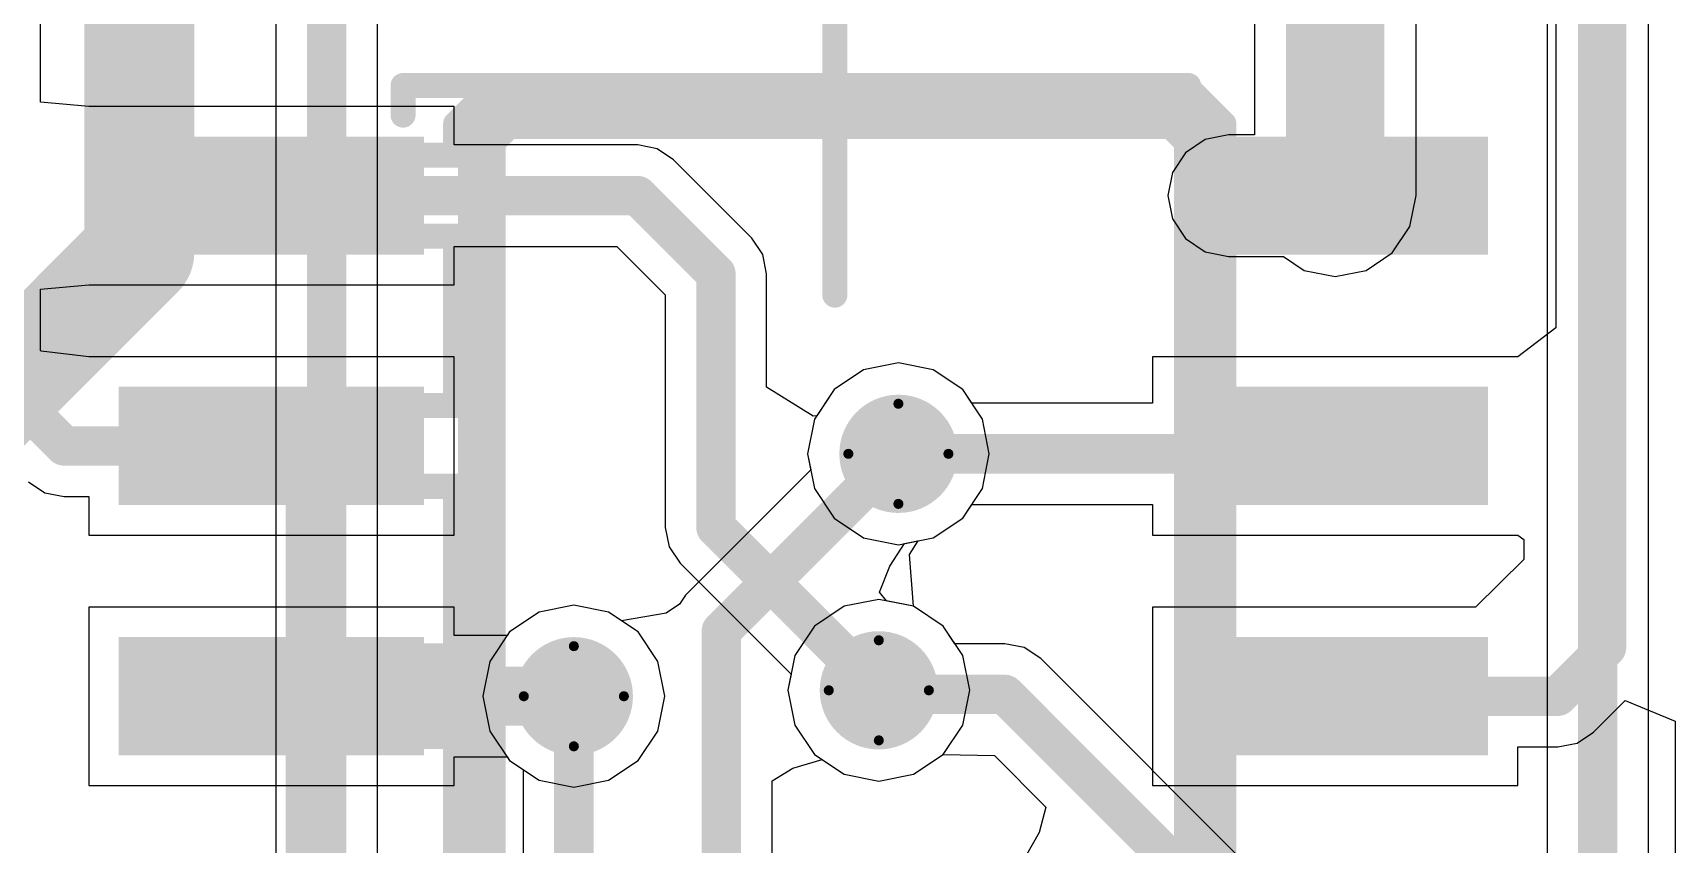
# Model space of a CAD drawing. Header units: millimetres. Extents: x -16 to 330, y -45 to 150.
# Drawn here: x 77.66 to 86, y 38.78 to 42.89 of the extents above; entities that cross this region are included whole.
import ezdxf

# ---------------------------------------------------------------- set-up
doc = ezdxf.new("R2010")
doc.units = ezdxf.units.MM
for name, color, linetype in [('BottomLayer', 5, 'Continuous'), ('BottomSolder', 6, 'Continuous'), ('DrillDrawing', 1, 'Continuous'), ('Mechanical13', 56, 'Continuous'), ('MidLayer1', 16, 'Continuous'), ('MidLayer2', 76, 'Continuous'), ('TopLayer', 1, 'Continuous'), ('TopOverlay', 2, 'Continuous'), ('TopPaste', 8, 'Continuous'), ('TopSolder', 216, 'Continuous'), ('ViaHoleLayer', 16, 'Continuous')]:
    doc.layers.add(name, color=color, linetype=linetype)

# ---------------------------------------------------------------- blocks, each defined once
blk = doc.blocks.new('14_SOIC_70')
at = {"layer": 'TopLayer'}
for points in [[(-3.475, 4.11), (-1.925, 4.11), (-1.925, 3.51), (-3.475, 3.51)], [(1.925, 4.11), (3.475, 4.11), (3.475, 3.51), (1.925, 3.51)], [(-3.475, 2.84), (-1.925, 2.84), (-1.925, 2.24), (-3.475, 2.24)], [(1.925, 2.84), (3.475, 2.84), (3.475, 2.24), (1.925, 2.24)], [(-3.475, 1.57), (-1.925, 1.57), (-1.925, 0.97), (-3.475, 0.97)], [(1.925, 1.57), (3.475, 1.57), (3.475, 0.97), (1.925, 0.97)], [(-3.475, 0.3), (-1.925, 0.3), (-1.925, -0.3), (-3.475, -0.3)], [(1.925, 0.3), (3.475, 0.3), (3.475, -0.3), (1.925, -0.3)], [(-3.475, -0.97), (-1.925, -0.97), (-1.925, -1.57), (-3.475, -1.57)], [(1.925, -0.97), (3.475, -0.97), (3.475, -1.57), (1.925, -1.57)], [(-3.475, -2.24), (-1.925, -2.24), (-1.925, -2.84), (-3.475, -2.84)], [(1.925, -2.24), (3.475, -2.24), (3.475, -2.84), (1.925, -2.84)], [(-3.475, -3.51), (-1.925, -3.51), (-1.925, -4.11), (-3.475, -4.11)], [(1.925, -3.51), (3.475, -3.51), (3.475, -4.11), (1.925, -4.11)]]:
    blk.add_hatch(color=1, dxfattribs=at).paths.add_polyline_path(points)
at = {"layer": 'TopOverlay'}
blk.add_hatch(color=2, dxfattribs=at).paths.add_polyline_path([(-1.8288, 3.6068), (-1.5494, 3.6068), (-1.5494, 4.064), (-1.8288, 4.064)])
at = {"layer": 'TopPaste'}
for points in [[(-3.475, 4.11), (-1.925, 4.11), (-1.925, 3.51), (-3.475, 3.51)], [(1.925, 4.11), (3.475, 4.11), (3.475, 3.51), (1.925, 3.51)], [(-3.475, 2.84), (-1.925, 2.84), (-1.925, 2.24), (-3.475, 2.24)], [(1.925, 2.84), (3.475, 2.84), (3.475, 2.24), (1.925, 2.24)], [(-3.475, 1.57), (-1.925, 1.57), (-1.925, 0.97), (-3.475, 0.97)], [(1.925, 1.57), (3.475, 1.57), (3.475, 0.97), (1.925, 0.97)], [(-3.475, 0.3), (-1.925, 0.3), (-1.925, -0.3), (-3.475, -0.3)], [(1.925, 0.3), (3.475, 0.3), (3.475, -0.3), (1.925, -0.3)], [(-3.475, -0.97), (-1.925, -0.97), (-1.925, -1.57), (-3.475, -1.57)], [(1.925, -0.97), (3.475, -0.97), (3.475, -1.57), (1.925, -1.57)], [(-3.475, -2.24), (-1.925, -2.24), (-1.925, -2.84), (-3.475, -2.84)], [(1.925, -2.24), (3.475, -2.24), (3.475, -2.84), (1.925, -2.84)], [(-3.475, -3.51), (-1.925, -3.51), (-1.925, -4.11), (-3.475, -4.11)], [(1.925, -3.51), (3.475, -3.51), (3.475, -4.11), (1.925, -4.11)]]:
    blk.add_hatch(color=8, dxfattribs=at).paths.add_polyline_path(points)
at = {"layer": 'TopSolder'}
for points in [[(-3.475, 4.11), (-1.925, 4.11), (-1.925, 3.51), (-3.475, 3.51)], [(1.925, 4.11), (3.475, 4.11), (3.475, 3.51), (1.925, 3.51)], [(-3.475, 2.84), (-1.925, 2.84), (-1.925, 2.24), (-3.475, 2.24)], [(1.925, 2.84), (3.475, 2.84), (3.475, 2.24), (1.925, 2.24)], [(-3.475, 1.57), (-1.925, 1.57), (-1.925, 0.97), (-3.475, 0.97)], [(1.925, 1.57), (3.475, 1.57), (3.475, 0.97), (1.925, 0.97)], [(-3.475, 0.3), (-1.925, 0.3), (-1.925, -0.3), (-3.475, -0.3)], [(1.925, 0.3), (3.475, 0.3), (3.475, -0.3), (1.925, -0.3)], [(-3.475, -0.97), (-1.925, -0.97), (-1.925, -1.57), (-3.475, -1.57)], [(1.925, -0.97), (3.475, -0.97), (3.475, -1.57), (1.925, -1.57)], [(-3.475, -2.24), (-1.925, -2.24), (-1.925, -2.84), (-3.475, -2.84)], [(1.925, -2.24), (3.475, -2.24), (3.475, -2.84), (1.925, -2.84)], [(-3.475, -3.51), (-1.925, -3.51), (-1.925, -4.11), (-3.475, -4.11)], [(1.925, -3.51), (3.475, -3.51), (3.475, -4.11), (1.925, -4.11)]]:
    blk.add_hatch(color=216, dxfattribs=at).paths.add_polyline_path(points)
at = {"layer": 'TopOverlay'}
for points, const_width in [([(-1.9558, 4.3688), (-1.9558, 4.2188)], 0.127), ([(2.032, 4.3688), (-1.9558, 4.3688)], 0.127), ([(2.032, 4.3688), (2.032, 4.2188)], 0.127), ([(-3.7846, 3.937), (-3.7846, 3.683)], 0.2), ([(-3.6576, 3.81), (-3.7846, 3.937)], 0.2), ([(-3.6576, 3.81), (-3.7846, 3.683)], 0.2), ([(-1.9558, -4.2188), (-1.9558, -4.3688)], 0.127), ([(2.032, -4.2188), (2.032, -4.3688)], 0.127), ([(2.032, -4.3688), (-1.9558, -4.3688)], 0.127)]:
    blk.add_lwpolyline(points, dxfattribs=dict(at, const_width=const_width))
for points, const_width in [([(-1.9875, 4.3688, 1), (-1.9241, 4.3688, 1)], 0.0635), ([(-1.9875, 4.3688, 1), (-1.9241, 4.3688, 1)], 0.0635), ([(2.0002, 4.3688, 1), (2.0638, 4.3688, 1)], 0.0635), ([(2.0002, 4.3688, 1), (2.0638, 4.3688, 1)], 0.0635), ([(-1.9875, 4.2188, 1), (-1.9241, 4.2188, 1)], 0.0635), ([(2.0002, 4.2188, 1), (2.0638, 4.2188, 1)], 0.0635), ([(-3.8346, 3.937, 1), (-3.7346, 3.937, 1)], 0.1), ([(-3.8346, 3.937, 1), (-3.7346, 3.937, 1)], 0.1), ([(-3.7076, 3.81, 1), (-3.6076, 3.81, 1)], 0.1), ([(-3.7076, 3.81, 1), (-3.6076, 3.81, 1)], 0.1), ([(-3.8346, 3.683, 1), (-3.7346, 3.683, 1)], 0.1), ([(-3.8346, 3.683, 1), (-3.7346, 3.683, 1)], 0.1), ([(-1.9875, -4.2188, 1), (-1.9241, -4.2188, 1)], 0.0635), ([(2.0002, -4.2188, 1), (2.0638, -4.2188, 1)], 0.0635), ([(-1.9875, -4.3688, 1), (-1.9241, -4.3688, 1)], 0.0635), ([(-1.9875, -4.3688, 1), (-1.9241, -4.3688, 1)], 0.0635), ([(2.0002, -4.3688, 1), (2.0638, -4.3688, 1)], 0.0635), ([(2.0002, -4.3688, 1), (2.0638, -4.3688, 1)], 0.0635)]:
    blk.add_lwpolyline(points, format="xyb", close=True, dxfattribs=dict(at, const_width=const_width))

msp = doc.modelspace()

# ---------------------------------------------------------------- hatches: boundary and pattern name
at = {"layer": 'BottomLayer'}
h = msp.add_hatch(color=5, dxfattribs=at)
edge = h.paths.add_edge_path()
edge.add_arc((82.0539, 40.7588), 0.3, 0, 360)
h = msp.add_hatch(color=5, dxfattribs=at)
edge = h.paths.add_edge_path()
edge.add_arc((81.9544, 39.5588), 0.3, 0, 360)
h = msp.add_hatch(color=5, dxfattribs=at)
edge = h.paths.add_edge_path()
edge.add_arc((80.4062, 39.5288), 0.3, 0, 360)
at = {"layer": 'BottomSolder'}
h = msp.add_hatch(color=6, dxfattribs=at)
edge = h.paths.add_edge_path()
edge.add_arc((82.0539, 40.7588), 0.15, 0, 360)
h = msp.add_hatch(color=6, dxfattribs=at)
edge = h.paths.add_edge_path()
edge.add_arc((81.9544, 39.5588), 0.15, 0, 360)
h = msp.add_hatch(color=6, dxfattribs=at)
edge = h.paths.add_edge_path()
edge.add_arc((80.4062, 39.5288), 0.15, 0, 360)
at = {"layer": 'MidLayer1'}
h = msp.add_hatch(color=16, dxfattribs=at)
edge = h.paths.add_edge_path()
edge.add_arc((82.0539, 40.7588), 0.3, 0, 360)
h = msp.add_hatch(color=16, dxfattribs=at)
edge = h.paths.add_edge_path()
edge.add_arc((81.9544, 39.5588), 0.3, 0, 360)
h = msp.add_hatch(color=16, dxfattribs=at)
edge = h.paths.add_edge_path()
edge.add_arc((80.4062, 39.5288), 0.3, 0, 360)
at = {"layer": 'MidLayer2'}
h = msp.add_hatch(color=76, dxfattribs=at)
edge = h.paths.add_edge_path()
edge.add_arc((82.0539, 40.7588), 0.3, 0, 360)
h = msp.add_hatch(color=76, dxfattribs=at)
edge = h.paths.add_edge_path()
edge.add_arc((81.9544, 39.5588), 0.3, 0, 360)
h = msp.add_hatch(color=76, dxfattribs=at)
edge = h.paths.add_edge_path()
edge.add_arc((80.4062, 39.5288), 0.3, 0, 360)
at = {"layer": 'TopLayer'}
h = msp.add_hatch(color=1, dxfattribs=at)
edge = h.paths.add_edge_path()
edge.add_arc((82.0539, 40.7588), 0.3, 0, 360)
h = msp.add_hatch(color=1, dxfattribs=at)
edge = h.paths.add_edge_path()
edge.add_arc((81.9544, 39.5588), 0.3, 0, 360)
h = msp.add_hatch(color=1, dxfattribs=at)
edge = h.paths.add_edge_path()
edge.add_arc((80.4062, 39.5288), 0.3, 0, 360)
at = {"layer": 'TopSolder'}
h = msp.add_hatch(color=216, dxfattribs=at)
edge = h.paths.add_edge_path()
edge.add_arc((82.0539, 40.7588), 0.15, 0, 360)
h = msp.add_hatch(color=216, dxfattribs=at)
edge = h.paths.add_edge_path()
edge.add_arc((81.9544, 39.5588), 0.15, 0, 360)
h = msp.add_hatch(color=216, dxfattribs=at)
edge = h.paths.add_edge_path()
edge.add_arc((80.4062, 39.5288), 0.15, 0, 360)
at = {"layer": 'ViaHoleLayer'}
h = msp.add_hatch(color=16, dxfattribs=at)
edge = h.paths.add_edge_path()
edge.add_arc((82.0539, 40.7588), 0.15, 0, 360)
h = msp.add_hatch(color=16, dxfattribs=at)
edge = h.paths.add_edge_path()
edge.add_arc((81.9544, 39.5588), 0.15, 0, 360)
h = msp.add_hatch(color=16, dxfattribs=at)
edge = h.paths.add_edge_path()
edge.add_arc((80.4062, 39.5288), 0.15, 0, 360)

# ---------------------------------------------------------------- linework, layer by layer
at = {"layer": 'BottomLayer'}
for p, q in [((79.4086, 36.8706), (79.4086, 44.2786)), ((85.8618, 37.361), (85.8618, 43.7388)), ((85.3471, 43.6322), (85.3471, 37.6036)), ((78.8939, 43.5764), (78.8939, 36.9772)), ((82.0539, 41.2201), (81.8774, 41.185)), ((82.2305, 41.185), (82.0539, 41.2201)), ((81.8774, 41.185), (81.7278, 41.085)), ((82.3801, 41.085), (82.2305, 41.185)), ((81.7278, 41.085), (81.6278, 40.9353)), ((82.4801, 40.9353), (82.3801, 41.085)), ((81.6278, 40.9353), (81.5927, 40.7588)), ((82.5152, 40.7588), (82.4801, 40.9353)), ((81.5927, 40.7588), (81.6088, 40.6776)), ((82.4801, 40.5823), (82.5152, 40.7588)), ((81.6088, 40.6776), (80.9729, 40.0418)), ((82.3801, 40.4326), (82.4801, 40.5823)), ((82.2305, 40.3327), (82.3801, 40.4326)), ((82.1094, 40.2482), (82.1542, 40.3175)), ((82.1542, 40.3175), (82.2305, 40.3327)), ((82.131, 39.985), (82.1094, 40.2482)), ((80.9729, 40.0418), (80.9428, 39.9966)), ((80.2297, 39.955), (80.0801, 39.855)), ((80.4062, 39.9901), (80.2297, 39.955)), ((80.5827, 39.955), (80.4062, 39.9901)), ((80.6488, 39.9108), (80.5827, 39.955)), ((80.8747, 39.9508), (80.6488, 39.9108)), ((80.9428, 39.9966), (80.8747, 39.9508)), ((82.2806, 39.885), (82.131, 39.985)), ((80.0801, 39.855), (79.9801, 39.7053)), ((82.3405, 39.7953), (82.2806, 39.885)), ((82.5946, 39.7953), (82.3405, 39.7953)), ((82.693, 39.7757), (82.5946, 39.7953)), ((82.7765, 39.7199), (82.693, 39.7757)), ((79.9801, 39.7053), (79.945, 39.5288)), ((85.005, 37.4914), (82.7765, 39.7199)), ((79.945, 39.5288), (79.9801, 39.3523)), ((79.9801, 39.3523), (80.0801, 39.2026)), ((80.0801, 39.2026), (80.1489, 39.1567)), ((81.5178, 39.1642), (81.6663, 39.2073)), ((81.6663, 39.2073), (81.7779, 39.1327)), ((82.131, 39.1327), (82.2806, 39.2326)), ((82.2806, 39.2326), (82.5413, 39.2273)), ((82.5413, 39.2273), (82.8027, 38.9658)), ((80.1489, 39.1567), (80.1489, 37.0835)), ((81.4123, 39.0987), (81.5178, 39.1642)), ((81.7779, 39.1327), (81.9544, 39.0975)), ((81.9544, 39.0975), (82.131, 39.1327)), ((81.4123, 37.0908), (81.4123, 39.0987)), ((82.8027, 38.9658), (82.7677, 38.8365)), ((82.7677, 38.8365), (82.6971, 38.7123))]:
    msp.add_line(p, q, dxfattribs=at)
at = {"layer": 'BottomLayer', "const_width": 0.2}
for points in [[(79.1512, 36.8706), (79.1512, 44.3851)], [(85.6044, 36.9888), (85.6044, 43.7388)], [(81.1549, 39.8598), (82.0539, 40.7588)], [(81.1549, 37.0908), (81.1549, 39.8598)], [(80.4062, 36.9769), (80.4062, 39.5288)], [(81.9544, 39.5588), (81.9753, 39.5379)], [(81.9753, 39.5379), (82.5946, 39.5379)], [(82.5946, 39.5379), (84.823, 37.3094)]]:
    msp.add_lwpolyline(points, dxfattribs=at)
at = {"layer": 'BottomLayer', "const_width": 0.1}
for points in [[(82.0039, 40.7588, 1), (82.1039, 40.7588, 1)], [(81.1049, 39.8598, 1), (81.2049, 39.8598, 1)], [(81.1049, 39.8598, 1), (81.2049, 39.8598, 1)], [(80.3562, 39.5288, 1), (80.4562, 39.5288, 1)], [(81.9044, 39.5588, 1), (82.0044, 39.5588, 1)], [(81.9253, 39.5379, 1), (82.0253, 39.5379, 1)], [(81.9253, 39.5379, 1), (82.0253, 39.5379, 1)], [(82.5446, 39.5379, 1), (82.6446, 39.5379, 1)], [(82.5446, 39.5379, 1), (82.6446, 39.5379, 1)]]:
    msp.add_lwpolyline(points, format="xyb", close=True, dxfattribs=at)
at = {"layer": 'DrillDrawing', "const_width": 0.0508}
for points in [[(81.7999, 40.7588), (82.0539, 41.0128)], [(82.0539, 41.0128), (82.3079, 40.7588)], [(81.7999, 40.7588), (82.0539, 40.5048)], [(82.0539, 40.5048), (82.3079, 40.7588)], [(80.1522, 39.5288), (80.4062, 39.7828)], [(80.4062, 39.7828), (80.6602, 39.5288)], [(81.7004, 39.5588), (81.9544, 39.8128)], [(81.9544, 39.8128), (82.2084, 39.5588)], [(80.1522, 39.5288), (80.4062, 39.2748)], [(80.4062, 39.2748), (80.6602, 39.5288)], [(81.7004, 39.5588), (81.9544, 39.3048)], [(81.9544, 39.3048), (82.2084, 39.5588)]]:
    msp.add_lwpolyline(points, dxfattribs=at)
at = {"layer": 'DrillDrawing', "const_width": 0.0254}
for points in [[(82.0412, 41.0128, 1), (82.0666, 41.0128, 1)], [(82.0412, 41.0128, 1), (82.0666, 41.0128, 1)], [(81.7872, 40.7588, 1), (81.8126, 40.7588, 1)], [(81.7872, 40.7588, 1), (81.8126, 40.7588, 1)], [(82.2952, 40.7588, 1), (82.3206, 40.7588, 1)], [(82.2952, 40.7588, 1), (82.3206, 40.7588, 1)], [(82.0412, 40.5048, 1), (82.0666, 40.5048, 1)], [(82.0412, 40.5048, 1), (82.0666, 40.5048, 1)], [(80.3935, 39.7828, 1), (80.4189, 39.7828, 1)], [(80.3935, 39.7828, 1), (80.4189, 39.7828, 1)], [(81.9417, 39.8128, 1), (81.9671, 39.8128, 1)], [(81.9417, 39.8128, 1), (81.9671, 39.8128, 1)], [(80.1395, 39.5288, 1), (80.1649, 39.5288, 1)], [(80.1395, 39.5288, 1), (80.1649, 39.5288, 1)], [(80.6475, 39.5288, 1), (80.6729, 39.5288, 1)], [(80.6475, 39.5288, 1), (80.6729, 39.5288, 1)], [(81.6877, 39.5588, 1), (81.7131, 39.5588, 1)], [(81.6877, 39.5588, 1), (81.7131, 39.5588, 1)], [(82.1957, 39.5588, 1), (82.2211, 39.5588, 1)], [(82.1957, 39.5588, 1), (82.2211, 39.5588, 1)], [(80.3935, 39.2748, 1), (80.4189, 39.2748, 1)], [(80.3935, 39.2748, 1), (80.4189, 39.2748, 1)], [(81.9417, 39.3048, 1), (81.9671, 39.3048, 1)], [(81.9417, 39.3048, 1), (81.9671, 39.3048, 1)]]:
    msp.add_lwpolyline(points, format="xyb", close=True, dxfattribs=at)
at = {"layer": 'Mechanical13', "const_width": 0.127}
for points in [[(81.7312, 41.5641), (81.7312, 49.5088)], [(81.7312, 41.5641), (81.7312, 49.5088)], [(79.8062, 42.4338), (79.9812, 42.6088)], [(79.9812, 42.6088), (83.5312, 42.6088)], [(79.9812, 42.6088), (80.0762, 42.419)], [(83.4363, 42.419), (83.5312, 42.6088)], [(83.5312, 42.6088), (83.7062, 42.4338)], [(79.8812, 42.3963), (80.0187, 42.5338)], [(80.0187, 42.5338), (83.4937, 42.5338)], [(83.4937, 42.5338), (83.6312, 42.3963)], [(79.8062, 42.4338), (79.9961, 42.3389)], [(79.8062, 42.2738), (79.8062, 42.4338)], [(79.8812, 34.1213), (79.8812, 42.3963)], [(79.9961, 42.3389), (80.0762, 42.419)], [(80.0762, 42.419), (83.4363, 42.419)], [(83.4363, 42.419), (83.5164, 42.3389)], [(83.5164, 42.3389), (83.7062, 42.4338)], [(83.6312, 34.1213), (83.6312, 42.3963)], [(83.7062, 42.2738), (83.7062, 42.4338)], [(79.9961, 34.1787), (79.9961, 42.3389)], [(83.5164, 34.1787), (83.5164, 42.3389)], [(78.7562, 42.2738), (79.1062, 42.2738)], [(78.7562, 41.8638), (78.7562, 42.2738)], [(79.1062, 42.2738), (79.2062, 42.2738)], [(79.1062, 41.8638), (79.1062, 42.2738)], [(79.2062, 42.2738), (79.5062, 42.2738)], [(79.2062, 41.8638), (79.2062, 42.2738)], [(79.5062, 42.2738), (79.8812, 42.2738)], [(79.5062, 41.8638), (79.5062, 42.2738)], [(83.6312, 42.2738), (84.0062, 42.2738)], [(84.0062, 42.2738), (84.3062, 42.2738)], [(84.0062, 41.8638), (84.0062, 42.2738)], [(84.3062, 42.2738), (84.4062, 42.2738)], [(84.3062, 41.8638), (84.3062, 42.2738)], [(84.4062, 42.2738), (84.7562, 42.2738)], [(84.4062, 41.8638), (84.4062, 42.2738)], [(84.7562, 41.8638), (84.7562, 42.2738)], [(78.7562, 41.8638), (79.1062, 41.8638)], [(79.1062, 41.8638), (79.2062, 41.8638)], [(79.2062, 41.8638), (79.5062, 41.8638)], [(79.5062, 41.8638), (79.8812, 41.8638)], [(79.8062, 41.0038), (79.8062, 41.8638)], [(83.6312, 41.8638), (84.0062, 41.8638)], [(83.7062, 41.0038), (83.7062, 41.8638)], [(84.0062, 41.8638), (84.3062, 41.8638)], [(84.3062, 41.8638), (84.4062, 41.8638)], [(84.4062, 41.8638), (84.7562, 41.8638)], [(78.7562, 41.0038), (79.1062, 41.0038)], [(78.7562, 40.5938), (78.7562, 41.0038)], [(79.1062, 41.0038), (79.2062, 41.0038)], [(79.1062, 40.5938), (79.1062, 41.0038)], [(79.2062, 41.0038), (79.5062, 41.0038)], [(79.2062, 40.5938), (79.2062, 41.0038)], [(79.5062, 41.0038), (79.8812, 41.0038)], [(79.5062, 40.5938), (79.5062, 41.0038)], [(83.6312, 41.0038), (84.0062, 41.0038)], [(84.0062, 41.0038), (84.3062, 41.0038)], [(84.0062, 40.5938), (84.0062, 41.0038)], [(84.3062, 41.0038), (84.4062, 41.0038)], [(84.3062, 40.5938), (84.3062, 41.0038)], [(84.4062, 41.0038), (84.7562, 41.0038)], [(84.4062, 40.5938), (84.4062, 41.0038)], [(84.7562, 40.5938), (84.7562, 41.0038)], [(79.0062, 33.0088), (79.0062, 40.9535)], [(79.0062, 33.0088), (79.0062, 40.9535)], [(78.7562, 40.5938), (79.1062, 40.5938)], [(79.1062, 40.5938), (79.2062, 40.5938)], [(79.2062, 40.5938), (79.5062, 40.5938)], [(79.5062, 40.5938), (79.8812, 40.5938)], [(79.8062, 39.7338), (79.8062, 40.5938)], [(83.6312, 40.5938), (84.0062, 40.5938)], [(83.7062, 39.7338), (83.7062, 40.5938)], [(84.0062, 40.5938), (84.3062, 40.5938)], [(84.3062, 40.5938), (84.4062, 40.5938)], [(84.4062, 40.5938), (84.7562, 40.5938)], [(78.7562, 39.7338), (79.1062, 39.7338)], [(78.7562, 39.3238), (78.7562, 39.7338)], [(79.1062, 39.7338), (79.2062, 39.7338)], [(79.1062, 39.3238), (79.1062, 39.7338)], [(79.2062, 39.7338), (79.5062, 39.7338)], [(79.2062, 39.3238), (79.2062, 39.7338)], [(79.5062, 39.7338), (79.8812, 39.7338)], [(79.5062, 39.3238), (79.5062, 39.7338)], [(83.6312, 39.7338), (84.0062, 39.7338)], [(84.0062, 39.7338), (84.3062, 39.7338)], [(84.0062, 39.3238), (84.0062, 39.7338)], [(84.3062, 39.7338), (84.4062, 39.7338)], [(84.3062, 39.3238), (84.3062, 39.7338)], [(84.4062, 39.7338), (84.7562, 39.7338)], [(84.4062, 39.3238), (84.4062, 39.7338)], [(84.7562, 39.3238), (84.7562, 39.7338)], [(79.0062, 31.7588), (79.0062, 39.7035)], [(79.0062, 31.7588), (79.0062, 39.7035)], [(78.7562, 39.3238), (79.1062, 39.3238)], [(79.1062, 39.3238), (79.2062, 39.3238)], [(79.2062, 39.3238), (79.5062, 39.3238)], [(79.5062, 39.3238), (79.8812, 39.3238)], [(79.8062, 38.4638), (79.8062, 39.3238)], [(83.6312, 39.3238), (84.0062, 39.3238)], [(83.7062, 38.4638), (83.7062, 39.3238)], [(84.0062, 39.3238), (84.3062, 39.3238)], [(84.3062, 39.3238), (84.4062, 39.3238)], [(84.4062, 39.3238), (84.7562, 39.3238)]]:
    msp.add_lwpolyline(points, dxfattribs=at)
at = {"layer": 'Mechanical13', "const_width": 0.0635}
for points in [[(79.9495, 42.6088, 1), (80.013, 42.6088, 1)], [(79.9495, 42.6088, 1), (80.013, 42.6088, 1)], [(79.9495, 42.6088, 1), (80.013, 42.6088, 1)], [(83.4995, 42.6088, 1), (83.563, 42.6088, 1)], [(83.4995, 42.6088, 1), (83.563, 42.6088, 1)], [(83.4995, 42.6088, 1), (83.563, 42.6088, 1)], [(79.987, 42.5338, 1), (80.0505, 42.5338, 1)], [(79.987, 42.5338, 1), (80.0505, 42.5338, 1)], [(83.462, 42.5338, 1), (83.5255, 42.5338, 1)], [(83.462, 42.5338, 1), (83.5255, 42.5338, 1)], [(79.7745, 42.4338, 1), (79.838, 42.4338, 1)], [(79.7745, 42.4338, 1), (79.838, 42.4338, 1)], [(79.7745, 42.4338, 1), (79.838, 42.4338, 1)], [(79.8495, 42.3963, 1), (79.913, 42.3963, 1)], [(79.8495, 42.3963, 1), (79.913, 42.3963, 1)], [(80.0444, 42.419, 1), (80.1079, 42.419, 1)], [(80.0444, 42.419, 1), (80.1079, 42.419, 1)], [(80.0444, 42.419, 1), (80.1079, 42.419, 1)], [(83.4046, 42.419, 1), (83.4681, 42.419, 1)], [(83.4046, 42.419, 1), (83.4681, 42.419, 1)], [(83.4046, 42.419, 1), (83.4681, 42.419, 1)], [(83.5995, 42.3963, 1), (83.663, 42.3963, 1)], [(83.5995, 42.3963, 1), (83.663, 42.3963, 1)], [(83.6745, 42.4338, 1), (83.738, 42.4338, 1)], [(83.6745, 42.4338, 1), (83.738, 42.4338, 1)], [(83.6745, 42.4338, 1), (83.738, 42.4338, 1)], [(79.9643, 42.3389, 1), (80.0278, 42.3389, 1)], [(79.9643, 42.3389, 1), (80.0278, 42.3389, 1)], [(79.9643, 42.3389, 1), (80.0278, 42.3389, 1)], [(83.4847, 42.3389, 1), (83.5482, 42.3389, 1)], [(83.4847, 42.3389, 1), (83.5482, 42.3389, 1)], [(83.4847, 42.3389, 1), (83.5482, 42.3389, 1)], [(78.7245, 42.2738, 1), (78.788, 42.2738, 1)], [(78.7245, 42.2738, 1), (78.788, 42.2738, 1)], [(79.0745, 42.2738, 1), (79.138, 42.2738, 1)], [(79.0745, 42.2738, 1), (79.138, 42.2738, 1)], [(79.0745, 42.2738, 1), (79.138, 42.2738, 1)], [(79.1745, 42.2738, 1), (79.238, 42.2738, 1)], [(79.1745, 42.2738, 1), (79.238, 42.2738, 1)], [(79.1745, 42.2738, 1), (79.238, 42.2738, 1)], [(79.4745, 42.2738, 1), (79.538, 42.2738, 1)], [(79.4745, 42.2738, 1), (79.538, 42.2738, 1)], [(79.4745, 42.2738, 1), (79.538, 42.2738, 1)], [(79.7745, 42.2738, 1), (79.838, 42.2738, 1)], [(79.8495, 42.2738, 1), (79.913, 42.2738, 1)], [(83.5995, 42.2738, 1), (83.663, 42.2738, 1)], [(83.6745, 42.2738, 1), (83.738, 42.2738, 1)], [(83.9745, 42.2738, 1), (84.038, 42.2738, 1)], [(83.9745, 42.2738, 1), (84.038, 42.2738, 1)], [(83.9745, 42.2738, 1), (84.038, 42.2738, 1)], [(84.2745, 42.2738, 1), (84.338, 42.2738, 1)], [(84.2745, 42.2738, 1), (84.338, 42.2738, 1)], [(84.2745, 42.2738, 1), (84.338, 42.2738, 1)], [(84.3745, 42.2738, 1), (84.438, 42.2738, 1)], [(84.3745, 42.2738, 1), (84.438, 42.2738, 1)], [(84.3745, 42.2738, 1), (84.438, 42.2738, 1)], [(84.7245, 42.2738, 1), (84.788, 42.2738, 1)], [(84.7245, 42.2738, 1), (84.788, 42.2738, 1)], [(78.7245, 41.8638, 1), (78.788, 41.8638, 1)], [(78.7245, 41.8638, 1), (78.788, 41.8638, 1)], [(79.0745, 41.8638, 1), (79.138, 41.8638, 1)], [(79.0745, 41.8638, 1), (79.138, 41.8638, 1)], [(79.0745, 41.8638, 1), (79.138, 41.8638, 1)], [(79.1745, 41.8638, 1), (79.238, 41.8638, 1)], [(79.1745, 41.8638, 1), (79.238, 41.8638, 1)], [(79.1745, 41.8638, 1), (79.238, 41.8638, 1)], [(79.4745, 41.8638, 1), (79.538, 41.8638, 1)], [(79.4745, 41.8638, 1), (79.538, 41.8638, 1)], [(79.4745, 41.8638, 1), (79.538, 41.8638, 1)], [(79.7745, 41.8638, 1), (79.838, 41.8638, 1)], [(79.8495, 41.8638, 1), (79.913, 41.8638, 1)], [(83.5995, 41.8638, 1), (83.663, 41.8638, 1)], [(83.6745, 41.8638, 1), (83.738, 41.8638, 1)], [(83.9745, 41.8638, 1), (84.038, 41.8638, 1)], [(83.9745, 41.8638, 1), (84.038, 41.8638, 1)], [(83.9745, 41.8638, 1), (84.038, 41.8638, 1)], [(84.2745, 41.8638, 1), (84.338, 41.8638, 1)], [(84.2745, 41.8638, 1), (84.338, 41.8638, 1)], [(84.2745, 41.8638, 1), (84.338, 41.8638, 1)], [(84.3745, 41.8638, 1), (84.438, 41.8638, 1)], [(84.3745, 41.8638, 1), (84.438, 41.8638, 1)], [(84.3745, 41.8638, 1), (84.438, 41.8638, 1)], [(84.7245, 41.8638, 1), (84.788, 41.8638, 1)], [(84.7245, 41.8638, 1), (84.788, 41.8638, 1)], [(81.6995, 41.5641, 1), (81.763, 41.5641, 1)], [(81.6995, 41.5641, 1), (81.763, 41.5641, 1)], [(78.7245, 41.0038, 1), (78.788, 41.0038, 1)], [(78.7245, 41.0038, 1), (78.788, 41.0038, 1)], [(79.0745, 41.0038, 1), (79.138, 41.0038, 1)], [(79.0745, 41.0038, 1), (79.138, 41.0038, 1)], [(79.0745, 41.0038, 1), (79.138, 41.0038, 1)], [(79.1745, 41.0038, 1), (79.238, 41.0038, 1)], [(79.1745, 41.0038, 1), (79.238, 41.0038, 1)], [(79.1745, 41.0038, 1), (79.238, 41.0038, 1)], [(79.4745, 41.0038, 1), (79.538, 41.0038, 1)], [(79.4745, 41.0038, 1), (79.538, 41.0038, 1)], [(79.4745, 41.0038, 1), (79.538, 41.0038, 1)], [(79.7745, 41.0038, 1), (79.838, 41.0038, 1)], [(79.8495, 41.0038, 1), (79.913, 41.0038, 1)], [(83.5995, 41.0038, 1), (83.663, 41.0038, 1)], [(83.6745, 41.0038, 1), (83.738, 41.0038, 1)], [(83.9745, 41.0038, 1), (84.038, 41.0038, 1)], [(83.9745, 41.0038, 1), (84.038, 41.0038, 1)], [(83.9745, 41.0038, 1), (84.038, 41.0038, 1)], [(84.2745, 41.0038, 1), (84.338, 41.0038, 1)], [(84.2745, 41.0038, 1), (84.338, 41.0038, 1)], [(84.2745, 41.0038, 1), (84.338, 41.0038, 1)], [(84.3745, 41.0038, 1), (84.438, 41.0038, 1)], [(84.3745, 41.0038, 1), (84.438, 41.0038, 1)], [(84.3745, 41.0038, 1), (84.438, 41.0038, 1)], [(84.7245, 41.0038, 1), (84.788, 41.0038, 1)], [(84.7245, 41.0038, 1), (84.788, 41.0038, 1)], [(78.9745, 40.9535, 1), (79.038, 40.9535, 1)], [(78.9745, 40.9535, 1), (79.038, 40.9535, 1)], [(78.7245, 40.5938, 1), (78.788, 40.5938, 1)], [(78.7245, 40.5938, 1), (78.788, 40.5938, 1)], [(79.0745, 40.5938, 1), (79.138, 40.5938, 1)], [(79.0745, 40.5938, 1), (79.138, 40.5938, 1)], [(79.0745, 40.5938, 1), (79.138, 40.5938, 1)], [(79.1745, 40.5938, 1), (79.238, 40.5938, 1)], [(79.1745, 40.5938, 1), (79.238, 40.5938, 1)], [(79.1745, 40.5938, 1), (79.238, 40.5938, 1)], [(79.4745, 40.5938, 1), (79.538, 40.5938, 1)], [(79.4745, 40.5938, 1), (79.538, 40.5938, 1)], [(79.4745, 40.5938, 1), (79.538, 40.5938, 1)], [(79.7745, 40.5938, 1), (79.838, 40.5938, 1)], [(79.8495, 40.5938, 1), (79.913, 40.5938, 1)], [(83.5995, 40.5938, 1), (83.663, 40.5938, 1)], [(83.6745, 40.5938, 1), (83.738, 40.5938, 1)], [(83.9745, 40.5938, 1), (84.038, 40.5938, 1)], [(83.9745, 40.5938, 1), (84.038, 40.5938, 1)], [(83.9745, 40.5938, 1), (84.038, 40.5938, 1)], [(84.2745, 40.5938, 1), (84.338, 40.5938, 1)], [(84.2745, 40.5938, 1), (84.338, 40.5938, 1)], [(84.2745, 40.5938, 1), (84.338, 40.5938, 1)], [(84.3745, 40.5938, 1), (84.438, 40.5938, 1)], [(84.3745, 40.5938, 1), (84.438, 40.5938, 1)], [(84.3745, 40.5938, 1), (84.438, 40.5938, 1)], [(84.7245, 40.5938, 1), (84.788, 40.5938, 1)], [(84.7245, 40.5938, 1), (84.788, 40.5938, 1)], [(78.7245, 39.7338, 1), (78.788, 39.7338, 1)], [(78.7245, 39.7338, 1), (78.788, 39.7338, 1)], [(79.0745, 39.7338, 1), (79.138, 39.7338, 1)], [(79.0745, 39.7338, 1), (79.138, 39.7338, 1)], [(79.0745, 39.7338, 1), (79.138, 39.7338, 1)], [(79.1745, 39.7338, 1), (79.238, 39.7338, 1)], [(79.1745, 39.7338, 1), (79.238, 39.7338, 1)], [(79.1745, 39.7338, 1), (79.238, 39.7338, 1)], [(79.4745, 39.7338, 1), (79.538, 39.7338, 1)], [(79.4745, 39.7338, 1), (79.538, 39.7338, 1)], [(79.4745, 39.7338, 1), (79.538, 39.7338, 1)], [(79.7745, 39.7338, 1), (79.838, 39.7338, 1)], [(79.8495, 39.7338, 1), (79.913, 39.7338, 1)], [(83.5995, 39.7338, 1), (83.663, 39.7338, 1)], [(83.6745, 39.7338, 1), (83.738, 39.7338, 1)], [(83.9745, 39.7338, 1), (84.038, 39.7338, 1)], [(83.9745, 39.7338, 1), (84.038, 39.7338, 1)], [(83.9745, 39.7338, 1), (84.038, 39.7338, 1)], [(84.2745, 39.7338, 1), (84.338, 39.7338, 1)], [(84.2745, 39.7338, 1), (84.338, 39.7338, 1)], [(84.2745, 39.7338, 1), (84.338, 39.7338, 1)], [(84.3745, 39.7338, 1), (84.438, 39.7338, 1)], [(84.3745, 39.7338, 1), (84.438, 39.7338, 1)], [(84.3745, 39.7338, 1), (84.438, 39.7338, 1)], [(84.7245, 39.7338, 1), (84.788, 39.7338, 1)], [(84.7245, 39.7338, 1), (84.788, 39.7338, 1)], [(78.9745, 39.7035, 1), (79.038, 39.7035, 1)], [(78.9745, 39.7035, 1), (79.038, 39.7035, 1)], [(78.7245, 39.3238, 1), (78.788, 39.3238, 1)], [(78.7245, 39.3238, 1), (78.788, 39.3238, 1)], [(79.0745, 39.3238, 1), (79.138, 39.3238, 1)], [(79.0745, 39.3238, 1), (79.138, 39.3238, 1)], [(79.0745, 39.3238, 1), (79.138, 39.3238, 1)], [(79.1745, 39.3238, 1), (79.238, 39.3238, 1)], [(79.1745, 39.3238, 1), (79.238, 39.3238, 1)], [(79.1745, 39.3238, 1), (79.238, 39.3238, 1)], [(79.4745, 39.3238, 1), (79.538, 39.3238, 1)], [(79.4745, 39.3238, 1), (79.538, 39.3238, 1)], [(79.4745, 39.3238, 1), (79.538, 39.3238, 1)], [(79.7745, 39.3238, 1), (79.838, 39.3238, 1)], [(79.8495, 39.3238, 1), (79.913, 39.3238, 1)], [(83.5995, 39.3238, 1), (83.663, 39.3238, 1)], [(83.6745, 39.3238, 1), (83.738, 39.3238, 1)], [(83.9745, 39.3238, 1), (84.038, 39.3238, 1)], [(83.9745, 39.3238, 1), (84.038, 39.3238, 1)], [(83.9745, 39.3238, 1), (84.038, 39.3238, 1)], [(84.2745, 39.3238, 1), (84.338, 39.3238, 1)], [(84.2745, 39.3238, 1), (84.338, 39.3238, 1)], [(84.2745, 39.3238, 1), (84.338, 39.3238, 1)], [(84.3745, 39.3238, 1), (84.438, 39.3238, 1)], [(84.3745, 39.3238, 1), (84.438, 39.3238, 1)], [(84.3745, 39.3238, 1), (84.438, 39.3238, 1)], [(84.7245, 39.3238, 1), (84.788, 39.3238, 1)], [(84.7245, 39.3238, 1), (84.788, 39.3238, 1)]]:
    msp.add_lwpolyline(points, format="xyb", close=True, dxfattribs=at)
at = {"layer": 'MidLayer1'}
for p, q in [((82.0539, 41.2201), (81.8774, 41.185)), ((82.2305, 41.185), (82.0539, 41.2201)), ((81.8774, 41.185), (81.7278, 41.085)), ((82.3801, 41.085), (82.2305, 41.185)), ((81.7278, 41.085), (81.6278, 40.9353)), ((82.4801, 40.9353), (82.3801, 41.085)), ((81.6278, 40.9353), (81.5927, 40.7588)), ((82.5152, 40.7588), (82.4801, 40.9353)), ((81.5927, 40.7588), (81.6278, 40.5823)), ((82.4801, 40.5823), (82.5152, 40.7588)), ((81.6278, 40.5823), (81.7278, 40.4326)), ((82.3801, 40.4326), (82.4801, 40.5823)), ((81.7278, 40.4326), (81.8774, 40.3327)), ((82.2305, 40.3327), (82.3801, 40.4326)), ((81.8774, 40.3327), (82.0539, 40.2975)), ((82.0539, 40.2975), (82.2305, 40.3327)), ((81.9544, 40.0201), (81.7779, 39.985)), ((82.131, 39.985), (81.9544, 40.0201)), ((80.2297, 39.955), (80.0801, 39.855)), ((80.4062, 39.9901), (80.2297, 39.955)), ((80.5827, 39.955), (80.4062, 39.9901)), ((80.7324, 39.855), (80.5827, 39.955)), ((81.7779, 39.985), (81.6283, 39.885)), ((82.2806, 39.885), (82.131, 39.985)), ((80.0801, 39.855), (79.9801, 39.7053)), ((80.8324, 39.7053), (80.7324, 39.855)), ((81.6283, 39.885), (81.5283, 39.7353)), ((82.3806, 39.7353), (82.2806, 39.885)), ((79.9801, 39.7053), (79.945, 39.5288)), ((80.8675, 39.5288), (80.8324, 39.7053)), ((81.5283, 39.7353), (81.4932, 39.5588)), ((82.4157, 39.5588), (82.3806, 39.7353)), ((79.945, 39.5288), (79.9801, 39.3523)), ((80.8324, 39.3523), (80.8675, 39.5288)), ((81.4932, 39.5588), (81.5283, 39.3823)), ((82.3806, 39.3823), (82.4157, 39.5588)), ((79.9801, 39.3523), (80.0801, 39.2026)), ((80.7324, 39.2026), (80.8324, 39.3523)), ((81.5283, 39.3823), (81.6283, 39.2326)), ((82.2806, 39.2326), (82.3806, 39.3823)), ((80.0801, 39.2026), (80.2297, 39.1027)), ((80.5827, 39.1027), (80.7324, 39.2026)), ((81.6283, 39.2326), (81.7779, 39.1327)), ((82.131, 39.1327), (82.2806, 39.2326)), ((80.2297, 39.1027), (80.4062, 39.0675)), ((80.4062, 39.0675), (80.5827, 39.1027)), ((81.7779, 39.1327), (81.9544, 39.0975)), ((81.9544, 39.0975), (82.131, 39.1327))]:
    msp.add_line(p, q, dxfattribs=at)
at = {"layer": 'MidLayer1', "const_width": 0.5588}
for points in [[(78.2, 41.7801), (78.2, 43.7088)], [(77.3393, 40.9194), (78.2, 41.7801)]]:
    msp.add_lwpolyline(points, dxfattribs=at)
at = {"layer": 'MidLayer1', "const_width": 0.2794}
msp.add_lwpolyline([(78.0603, 41.7801, 1), (78.3397, 41.7801, 1)], format="xyb", close=True, dxfattribs=at)
msp.add_lwpolyline([(78.0603, 41.7801, 1), (78.3397, 41.7801, 1)], format="xyb", close=True, dxfattribs=at)
at = {"layer": 'MidLayer2'}
for p, q in [((82.0539, 41.2201), (81.8774, 41.185)), ((82.2305, 41.185), (82.0539, 41.2201)), ((81.8774, 41.185), (81.7278, 41.085)), ((82.3801, 41.085), (82.2305, 41.185)), ((81.7278, 41.085), (81.6278, 40.9353)), ((82.4801, 40.9353), (82.3801, 41.085)), ((81.6278, 40.9353), (81.5927, 40.7588)), ((82.5152, 40.7588), (82.4801, 40.9353)), ((81.5927, 40.7588), (81.6278, 40.5823)), ((82.4801, 40.5823), (82.5152, 40.7588)), ((81.6278, 40.5823), (81.7278, 40.4326)), ((82.3801, 40.4326), (82.4801, 40.5823)), ((81.7278, 40.4326), (81.8774, 40.3327)), ((82.2305, 40.3327), (82.3801, 40.4326)), ((81.8774, 40.3327), (82.0539, 40.2975)), ((82.0539, 40.2975), (82.2305, 40.3327)), ((81.9544, 40.0201), (81.7779, 39.985)), ((82.131, 39.985), (81.9544, 40.0201)), ((80.2297, 39.955), (80.0801, 39.855)), ((80.4062, 39.9901), (80.2297, 39.955)), ((80.5827, 39.955), (80.4062, 39.9901)), ((80.7324, 39.855), (80.5827, 39.955)), ((81.7779, 39.985), (81.6283, 39.885)), ((82.2806, 39.885), (82.131, 39.985)), ((80.0801, 39.855), (79.9801, 39.7053)), ((80.8324, 39.7053), (80.7324, 39.855)), ((81.6283, 39.885), (81.5283, 39.7353)), ((82.3806, 39.7353), (82.2806, 39.885)), ((79.9801, 39.7053), (79.945, 39.5288)), ((80.8675, 39.5288), (80.8324, 39.7053)), ((81.5283, 39.7353), (81.4932, 39.5588)), ((82.4157, 39.5588), (82.3806, 39.7353)), ((79.945, 39.5288), (79.9801, 39.3523)), ((80.8324, 39.3523), (80.8675, 39.5288)), ((81.4932, 39.5588), (81.5283, 39.3823)), ((82.3806, 39.3823), (82.4157, 39.5588)), ((79.9801, 39.3523), (80.0801, 39.2026)), ((80.7324, 39.2026), (80.8324, 39.3523)), ((81.5283, 39.3823), (81.6283, 39.2326)), ((82.2806, 39.2326), (82.3806, 39.3823)), ((80.0801, 39.2026), (80.2297, 39.1027)), ((80.5827, 39.1027), (80.7324, 39.2026)), ((81.6283, 39.2326), (81.7779, 39.1327)), ((82.131, 39.1327), (82.2806, 39.2326)), ((80.2297, 39.1027), (80.4062, 39.0675)), ((80.4062, 39.0675), (80.5827, 39.1027)), ((81.7779, 39.1327), (81.9544, 39.0975)), ((81.9544, 39.0975), (82.131, 39.1327))]:
    msp.add_line(p, q, dxfattribs=at)
at = {"layer": 'TopLayer'}
for p, q in [((85.3914, 44.3407), (85.3914, 41.3989)), ((83.861, 43.5038), (83.861, 42.3771)), ((84.6815, 42.0688), (84.6815, 43.5038)), ((77.6987, 42.5427), (77.6987, 43.2174)), ((77.9438, 42.5212), (77.6987, 42.5427)), ((77.9527, 42.5212), (77.9438, 42.5212)), ((79.7986, 42.5212), (77.9527, 42.5212)), ((79.7986, 42.3262), (79.7986, 42.5212)), ((83.6114, 42.3537), (83.5114, 42.2868)), ((83.7294, 42.3771), (83.6114, 42.3537)), ((83.861, 42.3771), (83.7294, 42.3771)), ((80.7305, 42.3262), (79.7986, 42.3262)), ((80.829, 42.3066), (80.7305, 42.3262)), ((80.9125, 42.2508), (80.829, 42.3066)), ((83.5114, 42.2868), (83.4446, 42.1868)), ((81.3096, 41.8537), (80.9125, 42.2508)), ((83.4446, 42.1868), (83.4211, 42.0688)), ((83.4211, 42.0688), (83.4446, 41.9508)), ((84.6503, 41.9118), (84.6815, 42.0688)), ((83.4446, 41.9508), (83.5114, 41.8508)), ((81.3653, 41.7702), (81.3096, 41.8537)), ((84.5613, 41.7787), (84.6503, 41.9118)), ((79.7986, 41.6164), (79.7986, 41.8115)), ((79.7986, 41.8115), (80.6239, 41.8115)), ((80.6239, 41.8115), (80.8702, 41.5652)), ((81.3849, 41.6718), (81.3653, 41.7702)), ((83.5114, 41.8508), (83.6114, 41.784)), ((83.6114, 41.784), (83.7294, 41.7605)), ((84.4282, 41.6898), (84.5613, 41.7787)), ((83.7294, 41.7605), (84.0084, 41.7605)), ((84.0084, 41.7605), (84.1142, 41.6898)), ((84.1142, 41.6898), (84.2712, 41.6585)), ((84.2712, 41.6585), (84.4282, 41.6898)), ((77.6987, 41.5949), (77.9438, 41.6164)), ((77.9438, 41.6164), (77.9527, 41.6164)), ((77.9527, 41.6164), (79.7986, 41.6164)), ((81.3849, 41.0963), (81.3849, 41.6718)), ((77.6987, 41.2832), (77.6987, 41.5949)), ((80.8702, 41.5652), (80.8702, 40.3857)), ((85.3914, 41.3989), (85.1986, 41.2512)), ((77.7018, 41.2801), (77.6987, 41.2832)), ((77.9438, 41.2512), (77.7018, 41.2801)), ((79.7986, 41.2512), (77.9438, 41.2512)), ((77.9438, 41.2512), (77.9438, 41.2512)), ((79.7986, 40.3464), (79.7986, 41.2512)), ((82.0539, 41.2201), (81.8774, 41.185)), ((82.2305, 41.185), (82.0539, 41.2201)), ((85.1374, 41.2512), (83.3438, 41.2512)), ((83.3438, 41.2512), (83.3438, 41.0162)), ((85.1986, 41.2512), (85.1374, 41.2512)), ((81.8774, 41.185), (81.7278, 41.085)), ((82.3801, 41.085), (82.2305, 41.185)), ((81.6204, 40.9495), (81.3849, 41.0963)), ((81.7278, 41.085), (81.6389, 40.952)), ((82.4261, 41.0162), (82.3801, 41.085)), ((81.6389, 40.952), (81.6204, 40.9495)), ((83.3438, 41.0162), (82.4261, 41.0162)), ((77.6372, 40.6168), (77.7207, 40.5611)), ((77.7207, 40.5611), (77.8192, 40.5415)), ((77.8192, 40.5415), (77.9438, 40.5415)), ((77.9438, 40.5415), (77.9438, 40.3464)), ((82.3801, 40.4326), (82.4261, 40.5015)), ((82.4261, 40.5015), (83.3438, 40.5015)), ((83.3438, 40.5015), (83.3438, 40.3464)), ((80.8702, 40.3857), (80.8898, 40.2872)), ((82.2305, 40.3327), (82.3801, 40.4326)), ((77.9438, 40.3464), (79.7986, 40.3464)), ((80.8898, 40.2872), (80.9456, 40.2037)), ((82.0105, 40.1885), (82.0854, 40.3038)), ((82.0854, 40.3038), (82.2305, 40.3327)), ((83.3438, 40.3464), (85.1374, 40.3464)), ((85.1374, 40.3464), (85.1986, 40.3464)), ((85.1986, 40.3464), (85.2281, 40.3238)), ((85.2281, 40.3238), (85.2281, 40.223)), ((80.9456, 40.2037), (81.5093, 39.64)), ((81.9583, 40.0576), (82.0105, 40.1885)), ((85.2281, 40.223), (84.9835, 39.9812)), ((81.9929, 40.0124), (81.9583, 40.0576)), ((79.7986, 39.9812), (77.9438, 39.9812)), ((77.9438, 39.9812), (77.9438, 39.0764)), ((79.7986, 39.8371), (79.7986, 39.9812)), ((80.2297, 39.955), (80.0801, 39.855)), ((80.4062, 39.9901), (80.2297, 39.955)), ((80.5827, 39.955), (80.4062, 39.9901)), ((80.7324, 39.855), (80.5827, 39.955)), ((82.131, 39.985), (81.9929, 40.0124)), ((82.2806, 39.885), (82.131, 39.985)), ((84.9835, 39.9812), (83.3438, 39.9812)), ((83.3438, 39.9812), (83.3438, 39.0764)), ((80.0801, 39.855), (80.0681, 39.8371)), ((80.8324, 39.7053), (80.7324, 39.855)), ((82.3806, 39.7353), (82.2806, 39.885)), ((80.0681, 39.8371), (79.7986, 39.8371)), ((80.8675, 39.5288), (80.8324, 39.7053)), ((82.4157, 39.5588), (82.3806, 39.7353)), ((81.5093, 39.64), (81.4932, 39.5588)), ((80.8324, 39.3523), (80.8675, 39.5288)), ((81.4932, 39.5588), (81.5283, 39.3823)), ((82.3806, 39.3823), (82.4157, 39.5588)), ((85.5832, 39.3468), (85.7431, 39.5068)), ((85.7431, 39.5068), (85.9971, 39.4016)), ((80.7324, 39.2026), (80.8324, 39.3523)), ((81.5283, 39.3823), (81.6283, 39.2326)), ((82.2806, 39.2326), (82.3806, 39.3823)), ((85.9971, 39.4016), (85.9971, 37.576)), ((85.1986, 39.0764), (85.1986, 39.2715)), ((85.1986, 39.2715), (85.4012, 39.2715)), ((85.4012, 39.2715), (85.4997, 39.2911)), ((85.4997, 39.2911), (85.5832, 39.3468)), ((79.7986, 39.0764), (79.7986, 39.2205)), ((79.7986, 39.2205), (80.0681, 39.2205)), ((80.0681, 39.2205), (80.0801, 39.2026)), ((80.0801, 39.2026), (80.2297, 39.1027)), ((80.5827, 39.1027), (80.7324, 39.2026)), ((81.6283, 39.2326), (81.7779, 39.1327)), ((82.131, 39.1327), (82.2806, 39.2326)), ((80.2297, 39.1027), (80.4062, 39.0675)), ((80.4062, 39.0675), (80.5827, 39.1027)), ((81.7779, 39.1327), (81.9544, 39.0975)), ((81.9544, 39.0975), (82.131, 39.1327)), ((77.9438, 39.0764), (79.7986, 39.0764)), ((83.3438, 39.0764), (85.1986, 39.0764))]:
    msp.add_line(p, q, dxfattribs=at)
for points, const_width in [([(85.6488, 39.7764), (85.6488, 47.5996)], 0.2), ([(84.2712, 42.0688), (84.2712, 43.5038)], 0.5), ([(84.1018, 42.0688), (84.2518, 42.2188)], 0.3), ([(83.7294, 42.0688), (84.1018, 42.0688)], 0.3), ([(78.8712, 42.0688), (80.7305, 42.0688)], 0.2), ([(80.7305, 42.0688), (81.1276, 41.6718)], 0.2), ([(81.1276, 40.3857), (81.1276, 41.6718)], 0.2), ([(77.4414, 41.1766), (77.8192, 40.7988)], 0.2), ([(77.8192, 40.7988), (78.7794, 40.7988)], 0.2), ([(82.0539, 40.7588), (83.6894, 40.7588)], 0.2), ([(83.6894, 40.7588), (83.7294, 40.7988)], 0.2), ([(81.1276, 40.3857), (81.9544, 39.5588)], 0.2), ([(85.4012, 39.5288), (85.6488, 39.7764)], 0.2), ([(78.7794, 39.5288), (79.9844, 39.5288)], 0.2), ([(78.8712, 39.5288), (80.4062, 39.5288)], 0.3), ([(83.7294, 39.5288), (84.2712, 39.5288)], 0.2), ([(84.2712, 39.5288), (84.7244, 39.5288)], 0.2), ([(84.7244, 39.5288), (84.7244, 39.5288)], 0.2), ([(84.7244, 39.5288), (85.4012, 39.5288)], 0.2)]:
    msp.add_lwpolyline(points, dxfattribs=dict(at, const_width=const_width))
for points, const_width in [([(84.1768, 42.2188, 1), (84.3268, 42.2188, 1)], 0.15), ([(84.1462, 42.0688, 1), (84.3962, 42.0688, 1)], 0.25), ([(83.6544, 42.0688, 1), (83.8044, 42.0688, 1)], 0.15), ([(84.0268, 42.0688, 1), (84.1768, 42.0688, 1)], 0.15), ([(84.0268, 42.0688, 1), (84.1768, 42.0688, 1)], 0.15), ([(78.8212, 42.0688, 1), (78.9212, 42.0688, 1)], 0.1), ([(80.6805, 42.0688, 1), (80.7805, 42.0688, 1)], 0.1), ([(80.6805, 42.0688, 1), (80.7805, 42.0688, 1)], 0.1), ([(81.0776, 41.6718, 1), (81.1776, 41.6718, 1)], 0.1), ([(81.0776, 41.6718, 1), (81.1776, 41.6718, 1)], 0.1), ([(77.7692, 40.7988, 1), (77.8692, 40.7988, 1)], 0.1), ([(77.7692, 40.7988, 1), (77.8692, 40.7988, 1)], 0.1), ([(78.7294, 40.7988, 1), (78.8294, 40.7988, 1)], 0.1), ([(82.0039, 40.7588, 1), (82.1039, 40.7588, 1)], 0.1), ([(83.6394, 40.7588, 1), (83.7394, 40.7588, 1)], 0.1), ([(83.6394, 40.7588, 1), (83.7394, 40.7588, 1)], 0.1), ([(83.6794, 40.7988, 1), (83.7794, 40.7988, 1)], 0.1), ([(81.0776, 40.3857, 1), (81.1776, 40.3857, 1)], 0.1), ([(81.0776, 40.3857, 1), (81.1776, 40.3857, 1)], 0.1), ([(85.5988, 39.7764, 1), (85.6988, 39.7764, 1)], 0.1), ([(85.5988, 39.7764, 1), (85.6988, 39.7764, 1)], 0.1), ([(78.7294, 39.5288, 1), (78.8294, 39.5288, 1)], 0.1), ([(78.7962, 39.5288, 1), (78.9462, 39.5288, 1)], 0.15), ([(79.9344, 39.5288, 1), (80.0344, 39.5288, 1)], 0.1), ([(80.3312, 39.5288, 1), (80.4812, 39.5288, 1)], 0.15), ([(81.9044, 39.5588, 1), (82.0044, 39.5588, 1)], 0.1), ([(83.6794, 39.5288, 1), (83.7794, 39.5288, 1)], 0.1), ([(84.2212, 39.5288, 1), (84.3212, 39.5288, 1)], 0.1), ([(84.2212, 39.5288, 1), (84.3212, 39.5288, 1)], 0.1), ([(84.6744, 39.5288, 1), (84.7744, 39.5288, 1)], 0.1), ([(84.6744, 39.5288, 1), (84.7744, 39.5288, 1)], 0.1), ([(84.6744, 39.5288, 1), (84.7744, 39.5288, 1)], 0.1), ([(84.6744, 39.5288, 1), (84.7744, 39.5288, 1)], 0.1), ([(85.3512, 39.5288, 1), (85.4512, 39.5288, 1)], 0.1), ([(85.3512, 39.5288, 1), (85.4512, 39.5288, 1)], 0.1)]:
    msp.add_lwpolyline(points, format="xyb", close=True, dxfattribs=dict(at, const_width=const_width))

# ---------------------------------------------------------------- block references
at = {"rotation": 180}
msp.add_blockref('14_SOIC_70', (81.5712, 38.2588), dxfattribs=at)

doc.saveas('drawing.dxf')
